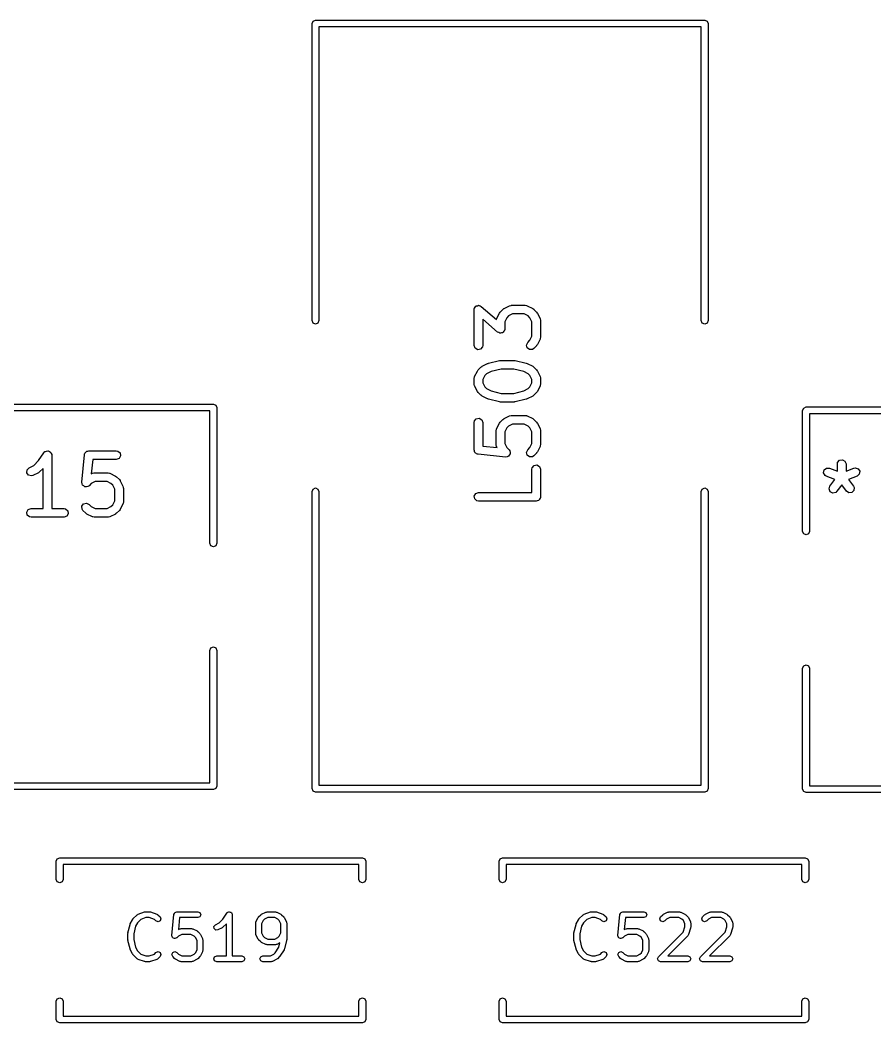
# Model space of a CAD drawing. Extents: x 101.6 to 192, y -111.7 to -65.4.
# Drawn here: x 139.83 to 154.63, y -83.09 to -65.74 of the extents above; entities that cross this region are included whole.
import ezdxf

# ---------------------------------------------------------------- set-up
doc = ezdxf.new("R2010")
doc.units = 0
doc.layers.add('BLACK', color=7, linetype='CONTINUOUS')

msp = doc.modelspace()

# ---------------------------------------------------------------- linework, layer by layer
at = {"layer": 'BLACK', "linetype": 'CONTINUOUS'}
for p, q in [((144.881, -65.7954), (144.898, -65.753)), ((144.898, -65.753), (144.941, -65.7354)), ((144.941, -65.7354), (151.681, -65.7354)), ((151.681, -65.7354), (151.723, -65.753)), ((151.723, -65.753), (151.741, -65.7954)), ((144.881, -70.9374), (144.881, -65.7954)), ((151.621, -65.8554), (145.001, -65.8554)), ((145.001, -65.8554), (145.001, -70.9374)), ((151.621, -70.9374), (151.621, -65.8554)), ((151.741, -65.7954), (151.741, -70.9374)), ((147.688, -70.7471), (147.69, -70.736)), ((147.688, -71.3662), (147.688, -70.7471)), ((147.689, -70.7326), (147.691, -70.7299)), ((147.69, -70.736), (147.689, -70.7326)), ((147.691, -70.7299), (147.692, -70.7215)), ((147.692, -70.7215), (147.705, -70.706)), ((147.705, -70.706), (147.716, -70.6887)), ((147.716, -70.6887), (147.722, -70.6868)), ((147.722, -70.6868), (147.725, -70.6822)), ((147.725, -70.6822), (147.745, -70.6787)), ((147.745, -70.6787), (147.765, -70.6722)), ((147.765, -70.6722), (147.77, -70.6743)), ((147.77, -70.6743), (147.776, -70.6733)), ((147.776, -70.6733), (147.794, -70.6834)), ((147.794, -70.6834), (147.812, -70.6907)), ((147.812, -70.6907), (148.072, -70.9182)), ((148.077, -70.9041), (148.124, -70.8088)), ((148.124, -70.8088), (148.138, -70.7908)), ((148.138, -70.7908), (148.139, -70.7893)), ((148.139, -70.7893), (148.186, -70.7417)), ((148.186, -70.7417), (148.204, -70.7289)), ((148.204, -70.7289), (148.206, -70.7277)), ((148.206, -70.7277), (148.301, -70.6801)), ((148.301, -70.6801), (148.326, -70.6726)), ((148.326, -70.6726), (148.33, -70.6737)), ((148.33, -70.6737), (148.334, -70.6721)), ((148.334, -70.6721), (148.572, -70.6721)), ((148.572, -70.6721), (148.598, -70.6767)), ((148.598, -70.6767), (148.602, -70.6795)), ((148.602, -70.6795), (148.606, -70.6801)), ((148.606, -70.6801), (148.701, -70.7277)), ((148.701, -70.7277), (148.719, -70.741)), ((148.719, -70.741), (148.721, -70.7417)), ((148.721, -70.7417), (148.768, -70.7893)), ((148.768, -70.7893), (148.781, -70.8077)), ((148.781, -70.8077), (148.782, -70.8088)), ((148.782, -70.8088), (148.83, -70.9041)), ((144.898, -70.9798), (144.881, -70.9374)), ((144.941, -70.9974), (144.898, -70.9798)), ((144.983, -70.9798), (144.941, -70.9974)), ((145.001, -70.9374), (144.983, -70.9798)), ((148.095, -71.1369), (147.838, -70.9124)), ((147.838, -70.9124), (147.838, -71.3662)), ((148.072, -70.9182), (148.073, -70.912)), ((148.073, -70.912), (148.076, -70.9085)), ((148.076, -70.9085), (148.077, -70.9041)), ((148.253, -70.8868), (148.219, -70.9553)), ((148.219, -70.9553), (148.219, -71.0805)), ((148.284, -70.8564), (148.253, -70.8868)), ((148.352, -70.8221), (148.284, -70.8564)), ((148.555, -70.8221), (148.352, -70.8221)), ((148.623, -70.8564), (148.555, -70.8221)), ((148.654, -70.8868), (148.623, -70.8564)), ((148.688, -70.9553), (148.654, -70.8868)), ((148.688, -71.2056), (148.688, -70.9553)), ((148.83, -70.9041), (148.837, -70.929)), ((148.837, -70.929), (148.836, -70.9334)), ((148.836, -70.9334), (148.838, -70.9376)), ((148.838, -70.9376), (148.838, -71.2233)), ((151.638, -70.9798), (151.621, -70.9374)), ((151.681, -70.9974), (151.638, -70.9798)), ((151.723, -70.9798), (151.681, -70.9974)), ((151.741, -70.9374), (151.723, -70.9798)), ((148.113, -71.1442), (148.095, -71.1369)), ((148.131, -71.1543), (148.113, -71.1442)), ((148.137, -71.1533), (148.131, -71.1543)), ((148.142, -71.1555), (148.137, -71.1533)), ((148.162, -71.1489), (148.142, -71.1555)), ((148.181, -71.1454), (148.162, -71.1489)), ((148.185, -71.1408), (148.181, -71.1454)), ((148.191, -71.1389), (148.185, -71.1408)), ((148.201, -71.1216), (148.191, -71.1389)), ((148.214, -71.1061), (148.201, -71.1216)), ((148.216, -71.0977), (148.214, -71.1061)), ((148.218, -71.095), (148.216, -71.0977)), ((148.219, -71.0805), (148.217, -71.0916)), ((148.217, -71.0916), (148.218, -71.095)), ((148.593, -71.3597), (148.615, -71.3132)), ((148.615, -71.3132), (148.654, -71.2741)), ((148.654, -71.2741), (148.688, -71.2056)), ((148.83, -71.2569), (148.782, -71.3521)), ((148.831, -71.2524), (148.83, -71.2569)), ((148.833, -71.249), (148.831, -71.2524)), ((148.838, -71.2233), (148.833, -71.249)), ((147.706, -71.4144), (147.688, -71.3662)), ((147.75, -71.4401), (147.706, -71.4144)), ((147.8, -71.4311), (147.75, -71.4401)), ((147.833, -71.3918), (147.8, -71.4311)), ((147.838, -71.3662), (147.833, -71.3918)), ((148.606, -71.4092), (148.593, -71.3597)), ((148.648, -71.4386), (148.606, -71.4092)), ((148.699, -71.4342), (148.648, -71.4386)), ((148.721, -71.4192), (148.699, -71.4342)), ((148.768, -71.3716), (148.721, -71.4192)), ((148.769, -71.3701), (148.768, -71.3716)), ((148.782, -71.3521), (148.769, -71.3701)), ((147.92, -71.6801), (147.932, -71.6764)), ((147.932, -71.6764), (147.935, -71.6744)), ((147.935, -71.6744), (148.126, -71.6268)), ((148.126, -71.6268), (148.141, -71.6257)), ((148.141, -71.6257), (148.144, -71.6245)), ((148.144, -71.6245), (148.382, -71.6245)), ((148.382, -71.6245), (148.397, -71.6271)), ((148.397, -71.6271), (148.4, -71.6268)), ((148.4, -71.6268), (148.591, -71.6744)), ((148.591, -71.6744), (148.603, -71.6797)), ((147.696, -71.9041), (147.744, -71.8088)), ((147.744, -71.8088), (147.757, -71.7908)), ((147.757, -71.7908), (147.758, -71.7893)), ((147.758, -71.7893), (147.805, -71.7417)), ((147.805, -71.7417), (147.824, -71.7289)), ((147.824, -71.7289), (147.825, -71.7277)), ((147.825, -71.7277), (147.92, -71.6801)), ((147.98, -71.8179), (147.903, -71.8564)), ((148.153, -71.7745), (147.98, -71.8179)), ((148.373, -71.7745), (148.153, -71.7745)), ((148.546, -71.8179), (148.373, -71.7745)), ((148.623, -71.8564), (148.546, -71.8179)), ((148.603, -71.6797), (148.606, -71.6801)), ((148.606, -71.6801), (148.701, -71.7277)), ((148.701, -71.7277), (148.719, -71.741)), ((148.719, -71.741), (148.721, -71.7417)), ((148.721, -71.7417), (148.768, -71.7893)), ((148.768, -71.7893), (148.781, -71.8077)), ((148.781, -71.8077), (148.782, -71.8088)), ((148.782, -71.8088), (148.83, -71.9041)), ((147.688, -71.9376), (147.692, -71.912)), ((147.688, -72.0329), (147.688, -71.9376)), ((147.692, -71.912), (147.695, -71.9085)), ((147.695, -71.9085), (147.696, -71.9041)), ((147.872, -71.8868), (147.838, -71.9553)), ((147.838, -71.9553), (147.838, -72.0152)), ((147.838, -72.0152), (147.872, -72.0837)), ((147.903, -71.8564), (147.872, -71.8868)), ((148.654, -71.8868), (148.623, -71.8564)), ((148.688, -71.9553), (148.654, -71.8868)), ((148.654, -72.0837), (148.688, -72.0152)), ((148.688, -72.0152), (148.688, -71.9553)), ((148.83, -71.9041), (148.837, -71.929)), ((148.837, -71.929), (148.836, -71.9334)), ((148.836, -71.9334), (148.838, -71.9376)), ((148.838, -71.9376), (148.838, -72.0329)), ((147.69, -72.0371), (147.688, -72.0329)), ((147.688, -72.0414), (147.69, -72.0371)), ((147.696, -72.0664), (147.688, -72.0414)), ((147.744, -72.1616), (147.696, -72.0664)), ((147.745, -72.1628), (147.744, -72.1616)), ((147.758, -72.1811), (147.745, -72.1628)), ((147.805, -72.2287), (147.758, -72.1811)), ((147.872, -72.0837), (147.903, -72.1141)), ((147.903, -72.1141), (147.98, -72.1526)), ((147.98, -72.1526), (148.153, -72.196)), ((148.153, -72.196), (148.373, -72.196)), ((148.373, -72.196), (148.546, -72.1526)), ((148.546, -72.1526), (148.623, -72.1141)), ((148.623, -72.1141), (148.654, -72.0837)), ((148.768, -72.1811), (148.721, -72.2287)), ((148.769, -72.1796), (148.768, -72.1811)), ((148.782, -72.1616), (148.769, -72.1796)), ((148.83, -72.0664), (148.782, -72.1616)), ((148.831, -72.0619), (148.83, -72.0664)), ((148.833, -72.0585), (148.831, -72.0619)), ((148.838, -72.0329), (148.833, -72.0585)), ((147.807, -72.2294), (147.805, -72.2287)), ((147.825, -72.2428), (147.807, -72.2294)), ((147.92, -72.2904), (147.825, -72.2428)), ((147.923, -72.2908), (147.92, -72.2904)), ((147.935, -72.2961), (147.923, -72.2908)), ((148.126, -72.3437), (147.935, -72.2961)), ((148.129, -72.3434), (148.126, -72.3437)), ((148.144, -72.346), (148.129, -72.3434)), ((148.382, -72.346), (148.144, -72.346)), ((148.385, -72.3448), (148.382, -72.346)), ((148.4, -72.3437), (148.385, -72.3448)), ((148.591, -72.2961), (148.4, -72.3437)), ((148.594, -72.2941), (148.591, -72.2961)), ((148.606, -72.2904), (148.594, -72.2941)), ((148.701, -72.2428), (148.606, -72.2904)), ((148.702, -72.2416), (148.701, -72.2428)), ((148.721, -72.2287), (148.702, -72.2416)), ((136.62, -72.3808), (143.174, -72.3808)), ((143.114, -72.5008), (136.68, -72.5008)), ((143.114, -74.7909), (143.114, -72.5008)), ((143.174, -72.3808), (143.216, -72.3984)), ((143.216, -72.3984), (143.234, -72.4408)), ((143.234, -72.4408), (143.234, -74.7909)), ((153.375, -72.4916), (153.393, -72.4492)), ((153.375, -74.5846), (153.375, -72.4916)), ((153.393, -72.4492), (153.435, -72.4316)), ((153.435, -72.4316), (159.988, -72.4316)), ((147.688, -72.6995), (147.692, -72.6739)), ((147.688, -73.1757), (147.688, -72.6995)), ((147.692, -72.6739), (147.725, -72.6346)), ((147.725, -72.6346), (147.776, -72.6257)), ((147.776, -72.6257), (147.82, -72.6513)), ((147.82, -72.6513), (147.838, -72.6995)), ((147.838, -72.6995), (147.838, -73.1078)), ((148.077, -72.8088), (148.124, -72.7136)), ((148.124, -72.7136), (148.138, -72.6956)), ((148.138, -72.6956), (148.139, -72.6941)), ((148.139, -72.6941), (148.186, -72.6465)), ((148.186, -72.6465), (148.204, -72.6336)), ((148.204, -72.6336), (148.206, -72.6324)), ((148.206, -72.6324), (148.301, -72.5848)), ((148.301, -72.5848), (148.326, -72.5774)), ((148.326, -72.5774), (148.33, -72.5784)), ((148.33, -72.5784), (148.334, -72.5769)), ((148.334, -72.5769), (148.572, -72.5769)), ((148.572, -72.5769), (148.598, -72.5814)), ((148.598, -72.5814), (148.602, -72.5843)), ((148.602, -72.5843), (148.606, -72.5848)), ((148.606, -72.5848), (148.701, -72.6324)), ((148.701, -72.6324), (148.719, -72.6458)), ((148.719, -72.6458), (148.721, -72.6465)), ((148.721, -72.6465), (148.768, -72.6941)), ((148.768, -72.6941), (148.781, -72.7125)), ((148.781, -72.7125), (148.782, -72.7136)), ((148.782, -72.7136), (148.83, -72.8088)), ((159.928, -72.5516), (153.495, -72.5516)), ((153.495, -72.5516), (153.495, -74.5846)), ((148.069, -72.8424), (148.073, -72.8167)), ((148.069, -73.0805), (148.069, -72.8424)), ((148.073, -72.8167), (148.076, -72.8133)), ((148.076, -72.8133), (148.077, -72.8088)), ((148.253, -72.7916), (148.219, -72.8601)), ((148.219, -72.8601), (148.219, -73.0628)), ((148.284, -72.7612), (148.253, -72.7916)), ((148.352, -72.7269), (148.284, -72.7612)), ((148.555, -72.7269), (148.352, -72.7269)), ((148.623, -72.7612), (148.555, -72.7269)), ((148.654, -72.7916), (148.623, -72.7612)), ((148.688, -72.8601), (148.654, -72.7916)), ((148.688, -73.0628), (148.688, -72.8601)), ((148.83, -72.8088), (148.837, -72.8338)), ((148.837, -72.8338), (148.836, -72.8382)), ((148.836, -72.8382), (148.838, -72.8424)), ((148.838, -72.8424), (148.838, -73.0805)), ((148.219, -73.0628), (148.253, -73.1313)), ((148.654, -73.1313), (148.688, -73.0628)), ((140.148, -73.3599), (140.239, -73.2232)), ((140.239, -73.2232), (140.257, -73.2043)), ((140.257, -73.2043), (140.261, -73.2031)), ((140.261, -73.2031), (140.264, -73.1998)), ((140.264, -73.1998), (140.286, -73.196)), ((140.286, -73.196), (140.306, -73.1899)), ((140.306, -73.1899), (140.31, -73.1917)), ((140.31, -73.1917), (140.315, -73.1909)), ((140.315, -73.1909), (140.334, -73.2018)), ((140.334, -73.2018), (140.353, -73.2105)), ((140.353, -73.2105), (140.355, -73.2144)), ((140.355, -73.2144), (140.359, -73.2166)), ((140.359, -73.2166), (140.367, -73.237)), ((140.367, -73.237), (140.376, -73.2565)), ((140.944, -73.2491), (140.948, -73.2322)), ((140.948, -73.2322), (140.96, -73.2211)), ((140.96, -73.2211), (140.968, -73.2073)), ((140.968, -73.2073), (140.978, -73.2037)), ((140.978, -73.2037), (140.985, -73.1964)), ((140.985, -73.1964), (141.001, -73.1952)), ((141.001, -73.1952), (141.016, -73.1898)), ((141.016, -73.1898), (141.492, -73.1898)), ((141.492, -73.1898), (141.518, -73.1943)), ((141.518, -73.1943), (141.557, -73.2273)), ((141.557, -73.2273), (141.566, -73.2778)), ((147.693, -73.1907), (147.688, -73.1757)), ((147.695, -73.2066), (147.693, -73.1907)), ((147.702, -73.2141), (147.695, -73.2066)), ((147.706, -73.2239), (147.702, -73.2141)), ((147.719, -73.2319), (147.706, -73.2239)), ((147.73, -73.2433), (147.719, -73.2319)), ((147.838, -73.1078), (148.086, -73.1327)), ((148.07, -73.0847), (148.069, -73.0805)), ((148.069, -73.0891), (148.07, -73.0847)), ((148.077, -73.114), (148.069, -73.0891)), ((148.086, -73.1327), (148.077, -73.114)), ((148.253, -73.1313), (148.292, -73.1703)), ((148.292, -73.1703), (148.307, -73.1916)), ((148.307, -73.1916), (148.307, -73.1921)), ((148.307, -73.1921), (148.308, -73.1925)), ((148.308, -73.1925), (148.309, -73.2176)), ((148.309, -73.2176), (148.312, -73.2427)), ((148.593, -73.2168), (148.615, -73.1703)), ((148.606, -73.2664), (148.593, -73.2168)), ((148.615, -73.1703), (148.654, -73.1313)), ((148.768, -73.2287), (148.721, -73.2764)), ((148.769, -73.2273), (148.768, -73.2287)), ((148.782, -73.2093), (148.769, -73.2273)), ((148.83, -73.114), (148.782, -73.2093)), ((148.831, -73.1096), (148.83, -73.114)), ((148.833, -73.1061), (148.831, -73.1096)), ((148.838, -73.0805), (148.833, -73.1061)), ((140.067, -73.4412), (140.148, -73.3599)), ((140.376, -73.2565), (140.375, -73.2607)), ((140.375, -73.2607), (140.377, -73.2648)), ((140.377, -73.2648), (140.377, -74.1898)), ((140.894, -73.7335), (140.941, -73.2573)), ((140.941, -73.2573), (140.942, -73.2535)), ((140.942, -73.2518), (140.944, -73.2491)), ((140.942, -73.2535), (140.942, -73.2518)), ((141.084, -73.3398), (141.059, -73.588)), ((141.492, -73.3398), (141.084, -73.3398)), ((141.54, -73.3222), (141.492, -73.3398)), ((141.566, -73.2778), (141.54, -73.3222)), ((147.747, -73.248), (147.73, -73.2433)), ((147.75, -73.2496), (147.747, -73.248)), ((147.752, -73.2493), (147.75, -73.2496)), ((147.756, -73.2503), (147.752, -73.2493)), ((148.232, -73.298), (147.756, -73.2503)), ((148.233, -73.298), (148.232, -73.2978)), ((148.232, -73.2978), (148.232, -73.298)), ((148.257, -73.2915), (148.233, -73.298)), ((148.281, -73.2853), (148.257, -73.2915)), ((148.282, -73.2849), (148.281, -73.2853)), ((148.297, -73.2641), (148.282, -73.2848)), ((148.282, -73.2848), (148.282, -73.2849)), ((148.311, -73.2436), (148.297, -73.2641)), ((148.312, -73.2427), (148.311, -73.2431)), ((148.311, -73.2431), (148.311, -73.2436)), ((148.648, -73.2958), (148.606, -73.2664)), ((148.699, -73.2913), (148.648, -73.2958)), ((148.721, -73.2764), (148.699, -73.2913)), ((153.976, -73.4172), (153.981, -73.3915)), ((153.981, -73.3915), (154.013, -73.3522)), ((154.013, -73.3522), (154.064, -73.3433)), ((154.064, -73.3433), (154.108, -73.369)), ((154.108, -73.369), (154.126, -73.4172)), ((139.944, -73.5719), (139.947, -73.5207)), ((139.975, -73.6131), (139.944, -73.5719)), ((139.947, -73.5207), (139.982, -73.4834)), ((139.982, -73.4834), (140.067, -73.4412)), ((140.145, -73.57), (140.049, -73.6176)), ((140.146, -73.5688), (140.145, -73.57)), ((140.164, -73.5559), (140.146, -73.5688)), ((140.227, -73.4935), (140.164, -73.5559)), ((140.227, -74.1898), (140.227, -73.4935)), ((141.059, -73.588), (141.078, -73.5787)), ((141.078, -73.5787), (141.103, -73.5712)), ((141.103, -73.5712), (141.107, -73.5723)), ((141.107, -73.5723), (141.111, -73.5707)), ((141.111, -73.5707), (141.349, -73.5707)), ((141.349, -73.5707), (141.375, -73.5753)), ((141.375, -73.5753), (141.378, -73.5781)), ((141.378, -73.5781), (141.383, -73.5787)), ((141.383, -73.5787), (141.478, -73.6263)), ((148.688, -73.509), (148.692, -73.4834)), ((148.688, -73.9102), (148.688, -73.509)), ((148.692, -73.4834), (148.725, -73.4441)), ((148.725, -73.4441), (148.776, -73.4352)), ((148.776, -73.4352), (148.82, -73.4608)), ((148.82, -73.4608), (148.838, -73.509)), ((148.838, -73.509), (148.838, -73.9852)), ((153.739, -73.5707), (153.749, -73.5205)), ((153.763, -73.6159), (153.739, -73.5707)), ((153.749, -73.5205), (153.789, -73.4888)), ((153.789, -73.4888), (153.841, -73.4904)), ((153.841, -73.4904), (153.976, -73.5445)), ((153.976, -73.5445), (153.976, -73.4172)), ((154.126, -73.4172), (154.126, -73.5445)), ((154.126, -73.5445), (154.261, -73.4904)), ((154.261, -73.4904), (154.287, -73.4851)), ((154.287, -73.4851), (154.335, -73.5011)), ((154.335, -73.5011), (154.363, -73.5447)), ((154.363, -73.5447), (154.355, -73.5955)), ((140.025, -73.625), (139.975, -73.6131)), ((140.049, -73.6176), (140.025, -73.625)), ((140.894, -73.734), (140.894, -73.7335)), ((140.894, -73.7344), (140.894, -73.734)), ((140.9, -73.7588), (140.894, -73.7344)), ((140.906, -73.7832), (140.9, -73.7588)), ((141.06, -73.755), (141.021, -73.794)), ((141.129, -73.7207), (141.06, -73.755)), ((141.332, -73.7207), (141.129, -73.7207)), ((141.4, -73.755), (141.332, -73.7207)), ((141.43, -73.7854), (141.4, -73.755)), ((141.478, -73.6263), (141.496, -73.6396)), ((141.496, -73.6396), (141.498, -73.6403)), ((141.498, -73.6403), (141.545, -73.6879)), ((141.545, -73.6879), (141.558, -73.7063)), ((141.558, -73.7063), (141.559, -73.7074)), ((141.559, -73.7074), (141.607, -73.8027)), ((153.785, -73.6297), (153.763, -73.6159)), ((153.932, -73.6886), (153.785, -73.6297)), ((153.848, -73.8008), (153.932, -73.6886)), ((154.317, -73.6297), (154.17, -73.6886)), ((154.17, -73.6886), (154.254, -73.8008)), ((154.355, -73.5955), (154.317, -73.6297)), ((140.907, -73.7835), (140.906, -73.7832)), ((140.907, -73.784), (140.907, -73.7835)), ((140.928, -73.7984), (140.907, -73.784)), ((140.948, -73.8132), (140.928, -73.7984)), ((140.949, -73.8131), (140.948, -73.8132)), ((140.974, -73.8112), (140.949, -73.8134)), ((140.949, -73.8134), (140.949, -73.8131)), ((140.999, -73.8093), (140.974, -73.8112)), ((141, -73.809), (140.999, -73.8093)), ((141.021, -73.794), (141, -73.8089)), ((141, -73.8089), (141, -73.809)), ((141.465, -73.8539), (141.43, -73.7854)), ((141.465, -74.0566), (141.465, -73.8539)), ((141.607, -73.8027), (141.614, -73.8276)), ((141.614, -73.8276), (141.613, -73.832)), ((141.613, -73.832), (141.615, -73.8362)), ((141.615, -73.8362), (141.615, -74.0743)), ((144.881, -73.8934), (144.898, -73.851)), ((144.881, -79.0354), (144.881, -73.8934)), ((144.898, -73.851), (144.941, -73.8334)), ((144.941, -73.8334), (144.983, -73.851)), ((144.983, -73.851), (145.001, -73.8934)), ((145.001, -73.8934), (145.001, -78.9754)), ((147.689, -73.9722), (147.715, -73.9278)), ((147.715, -73.9278), (147.763, -73.9102)), ((147.763, -73.9102), (148.688, -73.9102)), ((151.621, -73.8934), (151.638, -73.851)), ((151.621, -78.9754), (151.621, -73.8934)), ((151.638, -73.851), (151.681, -73.8334)), ((151.681, -73.8334), (151.723, -73.851)), ((151.723, -73.851), (151.741, -73.8934)), ((151.741, -73.8934), (151.741, -79.0354)), ((153.833, -73.8498), (153.848, -73.8008)), ((153.853, -73.897), (153.833, -73.8498)), ((153.899, -73.9202), (153.853, -73.897)), ((153.949, -73.9086), (153.899, -73.9202)), ((153.968, -73.8908), (153.949, -73.9086)), ((154.051, -73.7803), (153.968, -73.8908)), ((154.134, -73.8908), (154.051, -73.7803)), ((154.177, -73.9188), (154.134, -73.8908)), ((154.228, -73.9127), (154.177, -73.9188)), ((154.263, -73.8752), (154.228, -73.9127)), ((154.254, -73.8008), (154.266, -73.824)), ((154.266, -73.824), (154.263, -73.8752)), ((140.896, -74.1501), (140.925, -74.1081)), ((140.925, -74.1081), (140.975, -74.0948)), ((140.975, -74.0948), (141.021, -74.1165)), ((141.43, -74.1251), (141.465, -74.0566)), ((141.607, -74.1078), (141.559, -74.2031)), ((141.61, -74.1), (141.607, -74.1034)), ((141.607, -74.1034), (141.607, -74.1078)), ((141.615, -74.0743), (141.61, -74.1)), ((147.698, -74.0227), (147.689, -73.9722)), ((147.737, -74.0557), (147.698, -74.0227)), ((147.763, -74.0602), (147.737, -74.0557)), ((148.763, -74.0602), (147.763, -74.0602)), ((148.781, -74.0536), (148.763, -74.0602)), ((148.8, -74.0502), (148.781, -74.0536)), ((148.805, -74.045), (148.8, -74.0502)), ((148.811, -74.0427), (148.805, -74.045)), ((148.821, -74.0258), (148.811, -74.0427)), ((148.833, -74.0109), (148.821, -74.0258)), ((148.835, -74.0011), (148.833, -74.0109)), ((148.837, -73.9983), (148.835, -74.0011)), ((148.838, -73.9852), (148.836, -73.995)), ((148.836, -73.995), (148.837, -73.9983)), ((139.942, -74.2518), (139.968, -74.2073)), ((139.951, -74.3023), (139.942, -74.2518)), ((139.968, -74.2073), (140.016, -74.1898)), ((140.016, -74.1898), (140.227, -74.1898)), ((140.377, -74.1898), (140.587, -74.1898)), ((140.587, -74.1898), (140.613, -74.1943)), ((140.613, -74.1943), (140.652, -74.2273)), ((140.661, -74.2778), (140.636, -74.3222)), ((140.652, -74.2273), (140.661, -74.2778)), ((140.9, -74.2012), (140.896, -74.1501)), ((140.915, -74.2226), (140.9, -74.2012)), ((140.963, -74.2702), (140.915, -74.2226)), ((140.964, -74.2709), (140.963, -74.2702)), ((140.982, -74.2842), (140.964, -74.2709)), ((141.021, -74.1165), (141.06, -74.1555)), ((141.06, -74.1555), (141.129, -74.1898)), ((141.129, -74.1898), (141.332, -74.1898)), ((141.332, -74.1898), (141.4, -74.1555)), ((141.4, -74.1555), (141.43, -74.1251)), ((141.498, -74.2702), (141.479, -74.2831)), ((141.545, -74.2226), (141.498, -74.2702)), ((141.546, -74.2211), (141.545, -74.2226)), ((141.559, -74.2031), (141.546, -74.2211)), ((139.99, -74.3353), (139.951, -74.3023)), ((140.016, -74.3398), (139.99, -74.3353)), ((140.587, -74.3398), (140.016, -74.3398)), ((140.636, -74.3222), (140.587, -74.3398)), ((141.078, -74.3319), (140.982, -74.2842)), ((141.082, -74.3324), (141.078, -74.3319)), ((141.086, -74.3353), (141.082, -74.3324)), ((141.111, -74.3398), (141.086, -74.3353)), ((141.349, -74.3398), (141.111, -74.3398)), ((141.353, -74.3382), (141.349, -74.3398)), ((141.358, -74.3393), (141.353, -74.3382)), ((141.383, -74.3319), (141.358, -74.3393)), ((141.478, -74.2842), (141.383, -74.3319)), ((141.479, -74.2831), (141.478, -74.2842)), ((153.393, -74.627), (153.375, -74.5846)), ((153.435, -74.6446), (153.393, -74.627)), ((153.478, -74.627), (153.435, -74.6446)), ((153.495, -74.5846), (153.478, -74.627)), ((143.131, -74.8333), (143.114, -74.7909)), ((143.234, -74.7909), (143.216, -74.8333)), ((143.174, -74.8509), (143.131, -74.8333)), ((143.216, -74.8333), (143.174, -74.8509)), ((143.114, -76.6439), (143.131, -76.6015)), ((143.114, -78.934), (143.114, -76.6439)), ((143.131, -76.6015), (143.174, -76.5839)), ((143.174, -76.5839), (143.216, -76.6015)), ((143.216, -76.6015), (143.234, -76.6439)), ((143.234, -76.6439), (143.234, -78.994)), ((153.375, -76.9518), (153.393, -76.9094)), ((153.375, -79.0448), (153.375, -76.9518)), ((153.393, -76.9094), (153.435, -76.8918)), ((153.435, -76.8918), (153.478, -76.9094)), ((153.478, -76.9094), (153.495, -76.9518)), ((153.495, -76.9518), (153.495, -78.9848)), ((136.68, -78.934), (143.114, -78.934)), ((143.174, -79.054), (136.62, -79.054)), ((143.216, -79.0364), (143.174, -79.054)), ((143.234, -78.994), (143.216, -79.0364)), ((144.898, -79.0778), (144.881, -79.0354)), ((144.941, -79.0954), (144.898, -79.0778)), ((151.681, -79.0954), (144.941, -79.0954)), ((145.001, -78.9754), (151.621, -78.9754)), ((151.723, -79.0778), (151.681, -79.0954)), ((151.741, -79.0354), (151.723, -79.0778)), ((153.393, -79.0872), (153.375, -79.0448)), ((153.435, -79.1048), (153.393, -79.0872)), ((159.988, -79.1048), (153.435, -79.1048)), ((153.495, -78.9848), (159.928, -78.9848)), ((140.454, -80.2909), (140.471, -80.2485)), ((140.454, -80.6059), (140.454, -80.2909)), ((140.471, -80.2485), (140.514, -80.2309)), ((140.514, -80.2309), (145.754, -80.2309)), ((145.694, -80.3509), (140.574, -80.3509)), ((140.574, -80.3509), (140.574, -80.6059)), ((145.694, -80.6059), (145.694, -80.3509)), ((145.754, -80.2309), (145.796, -80.2485)), ((145.796, -80.2485), (145.814, -80.2909)), ((145.814, -80.2909), (145.814, -80.6059)), ((148.12, -80.291), (148.137, -80.2486)), ((148.12, -80.606), (148.12, -80.291)), ((148.137, -80.2486), (148.18, -80.231)), ((148.18, -80.231), (153.42, -80.231)), ((153.36, -80.351), (148.24, -80.351)), ((148.24, -80.351), (148.24, -80.606)), ((153.36, -80.606), (153.36, -80.351)), ((153.42, -80.231), (153.462, -80.2486)), ((153.462, -80.2486), (153.48, -80.291)), ((153.48, -80.291), (153.48, -80.606)), ((140.471, -80.6483), (140.454, -80.6059)), ((140.514, -80.6659), (140.471, -80.6483)), ((140.556, -80.6483), (140.514, -80.6659)), ((140.574, -80.6059), (140.556, -80.6483)), ((145.711, -80.6483), (145.694, -80.6059)), ((145.754, -80.6659), (145.711, -80.6483)), ((145.796, -80.6483), (145.754, -80.6659)), ((145.814, -80.6059), (145.796, -80.6483)), ((148.137, -80.6484), (148.12, -80.606)), ((148.18, -80.666), (148.137, -80.6484)), ((148.222, -80.6484), (148.18, -80.666)), ((148.24, -80.606), (148.222, -80.6484)), ((153.377, -80.6484), (153.36, -80.606)), ((153.42, -80.666), (153.377, -80.6484)), ((153.462, -80.6484), (153.42, -80.666)), ((153.48, -80.606), (153.462, -80.6484)), ((141.78, -81.2912), (141.852, -81.2187)), ((141.852, -81.2187), (141.863, -81.2142)), ((141.863, -81.2142), (141.872, -81.2064)), ((141.872, -81.2064), (141.981, -81.1701)), ((141.981, -81.1701), (141.989, -81.1707)), ((141.989, -81.1707), (141.997, -81.1675)), ((141.997, -81.1675), (142.07, -81.1675)), ((142.07, -81.1675), (142.077, -81.1707)), ((142.077, -81.1707), (142.086, -81.1701)), ((142.086, -81.1701), (142.194, -81.2064)), ((142.194, -81.2064), (142.203, -81.2142)), ((142.203, -81.2142), (142.214, -81.2187)), ((142.214, -81.2187), (142.251, -81.255)), ((142.454, -81.5761), (142.491, -81.2133)), ((142.491, -81.2133), (142.499, -81.1982)), ((142.499, -81.1982), (142.505, -81.1824)), ((142.505, -81.1824), (142.508, -81.1814)), ((142.508, -81.1814), (142.509, -81.179)), ((142.509, -81.179), (142.525, -81.1741)), ((142.525, -81.1741), (142.541, -81.1675)), ((142.541, -81.1675), (142.904, -81.1675)), ((142.904, -81.1675), (142.94, -81.1824)), ((142.94, -81.1824), (142.955, -81.2183)), ((142.955, -81.2183), (142.94, -81.2542)), ((143.336, -81.2948), (143.406, -81.1901)), ((143.406, -81.1901), (143.41, -81.1872)), ((143.41, -81.1872), (143.412, -81.1824)), ((143.412, -81.1824), (143.426, -81.1767)), ((143.426, -81.1767), (143.438, -81.1685)), ((143.438, -81.1685), (143.444, -81.1695)), ((143.444, -81.1695), (143.448, -81.1675)), ((143.448, -81.1675), (143.462, -81.1732)), ((143.462, -81.1732), (143.477, -81.176)), ((143.477, -81.176), (143.479, -81.1804)), ((143.479, -81.1804), (143.484, -81.1824)), ((143.484, -81.1824), (143.49, -81.1961)), ((143.49, -81.1961), (143.498, -81.2084)), ((143.498, -81.2084), (143.497, -81.2135)), ((143.497, -81.2135), (143.499, -81.2183)), ((143.499, -81.2183), (143.499, -81.9295)), ((143.957, -81.255), (143.993, -81.2187)), ((143.993, -81.2187), (144.001, -81.2155)), ((144.001, -81.2155), (144.006, -81.2092)), ((144.006, -81.2092), (144.079, -81.1729)), ((144.079, -81.1729), (144.091, -81.172)), ((144.091, -81.172), (144.102, -81.1675)), ((144.102, -81.1675), (144.247, -81.1675)), ((144.247, -81.1675), (144.258, -81.172)), ((144.258, -81.172), (144.269, -81.1729)), ((144.269, -81.1729), (144.342, -81.2092)), ((144.342, -81.2092), (144.347, -81.2155)), ((144.347, -81.2155), (144.355, -81.2187)), ((144.355, -81.2187), (144.391, -81.255)), ((149.501, -81.2912), (149.574, -81.2187)), ((149.574, -81.2187), (149.585, -81.2142)), ((149.585, -81.2142), (149.594, -81.2064)), ((149.594, -81.2064), (149.703, -81.1701)), ((149.703, -81.1701), (149.711, -81.1707)), ((149.711, -81.1707), (149.719, -81.1675)), ((149.719, -81.1675), (149.791, -81.1675)), ((149.791, -81.1675), (149.799, -81.1707)), ((149.799, -81.1707), (149.807, -81.1701)), ((149.807, -81.1701), (149.916, -81.2064)), ((149.916, -81.2064), (149.925, -81.2142)), ((149.925, -81.2142), (149.936, -81.2187)), ((149.936, -81.2187), (149.972, -81.255)), ((150.176, -81.5761), (150.212, -81.2133)), ((150.212, -81.2133), (150.22, -81.1982)), ((150.22, -81.1982), (150.227, -81.1824)), ((150.227, -81.1824), (150.229, -81.1814)), ((150.229, -81.1814), (150.231, -81.179)), ((150.231, -81.179), (150.247, -81.1741)), ((150.247, -81.1741), (150.263, -81.1675)), ((150.263, -81.1675), (150.626, -81.1675)), ((150.626, -81.1675), (150.662, -81.1824)), ((150.662, -81.1824), (150.677, -81.2183)), ((150.677, -81.2183), (150.662, -81.2542)), ((150.916, -81.255), (150.953, -81.2187)), ((150.953, -81.2187), (150.96, -81.2155)), ((150.96, -81.2155), (150.966, -81.2092)), ((150.966, -81.2092), (151.038, -81.1729)), ((151.038, -81.1729), (151.05, -81.172)), ((151.05, -81.172), (151.061, -81.1675)), ((151.061, -81.1675), (151.243, -81.1675)), ((151.243, -81.1675), (151.253, -81.172)), ((151.253, -81.172), (151.265, -81.1729)), ((151.265, -81.1729), (151.338, -81.2092)), ((151.338, -81.2092), (151.343, -81.2155)), ((151.343, -81.2155), (151.351, -81.2187)), ((151.351, -81.2187), (151.387, -81.255)), ((151.642, -81.255), (151.678, -81.2187)), ((151.678, -81.2187), (151.686, -81.2155)), ((151.686, -81.2155), (151.692, -81.2092)), ((151.692, -81.2092), (151.764, -81.1729)), ((151.764, -81.1729), (151.776, -81.172)), ((151.776, -81.172), (151.787, -81.1675)), ((151.787, -81.1675), (151.968, -81.1675)), ((151.968, -81.1675), (151.979, -81.172)), ((151.979, -81.172), (151.991, -81.1729)), ((151.991, -81.1729), (152.064, -81.2092)), ((152.064, -81.2092), (152.069, -81.2155)), ((152.069, -81.2155), (152.077, -81.2187)), ((152.077, -81.2187), (152.113, -81.255)), ((141.694, -81.5326), (141.73, -81.3874)), ((141.73, -81.3874), (141.733, -81.3828)), ((141.733, -81.3828), (141.734, -81.377)), ((141.734, -81.377), (141.77, -81.3045)), ((141.77, -81.3045), (141.776, -81.299)), ((141.776, -81.299), (141.78, -81.2912)), ((141.857, -81.3573), (141.827, -81.4175)), ((141.916, -81.299), (141.857, -81.3573)), ((142.005, -81.2691), (141.916, -81.299)), ((142.061, -81.2691), (142.005, -81.2691)), ((142.151, -81.299), (142.061, -81.2691)), ((142.179, -81.3268), (142.151, -81.299)), ((142.215, -81.3417), (142.179, -81.3268)), ((142.251, -81.3268), (142.215, -81.3417)), ((142.251, -81.255), (142.265, -81.2909)), ((142.265, -81.2909), (142.251, -81.3268)), ((142.587, -81.2691), (142.567, -81.4754)), ((142.904, -81.2691), (142.587, -81.2691)), ((142.94, -81.2542), (142.904, -81.2691)), ((143.182, -81.42), (143.208, -81.3906)), ((143.208, -81.3906), (143.273, -81.358)), ((143.273, -81.358), (143.336, -81.2948)), ((143.398, -81.3772), (143.339, -81.4357)), ((143.398, -81.9295), (143.398, -81.3772)), ((143.906, -81.3635), (143.91, -81.3525)), ((143.906, -81.5449), (143.906, -81.3635)), ((143.91, -81.3525), (143.911, -81.3407)), ((143.911, -81.3407), (143.947, -81.2682)), ((143.947, -81.2682), (143.954, -81.2627)), ((143.954, -81.2627), (143.957, -81.255)), ((144.034, -81.321), (144.007, -81.3754)), ((144.007, -81.3754), (144.007, -81.5329)), ((144.059, -81.2964), (144.034, -81.321)), ((144.114, -81.2691), (144.059, -81.2964)), ((144.235, -81.2691), (144.114, -81.2691)), ((144.289, -81.2963), (144.235, -81.2691)), ((144.314, -81.321), (144.289, -81.2963)), ((144.341, -81.3754), (144.314, -81.321)), ((144.341, -81.5329), (144.341, -81.3754)), ((144.391, -81.255), (144.395, -81.2627)), ((144.395, -81.2627), (144.401, -81.2682)), ((144.401, -81.2682), (144.437, -81.3407)), ((144.437, -81.3407), (144.438, -81.3525)), ((144.438, -81.3525), (144.443, -81.3635)), ((144.443, -81.3635), (144.443, -81.6537)), ((149.415, -81.5326), (149.452, -81.3874)), ((149.452, -81.3874), (149.455, -81.3828)), ((149.455, -81.377), (149.492, -81.3045)), ((149.455, -81.3828), (149.455, -81.377)), ((149.492, -81.3045), (149.498, -81.299)), ((149.498, -81.299), (149.501, -81.2912)), ((149.579, -81.3573), (149.549, -81.4175)), ((149.637, -81.299), (149.579, -81.3573)), ((149.727, -81.2691), (149.637, -81.299)), ((149.783, -81.2691), (149.727, -81.2691)), ((149.873, -81.299), (149.783, -81.2691)), ((149.9, -81.3268), (149.873, -81.299)), ((149.936, -81.3417), (149.9, -81.3268)), ((149.972, -81.3268), (149.936, -81.3417)), ((149.972, -81.255), (149.987, -81.2909)), ((149.987, -81.2909), (149.972, -81.3268)), ((150.309, -81.2691), (150.288, -81.4754)), ((150.626, -81.2691), (150.309, -81.2691)), ((150.662, -81.2542), (150.626, -81.2691)), ((150.901, -81.2909), (150.916, -81.255)), ((150.916, -81.3268), (150.901, -81.2909)), ((150.952, -81.3417), (150.916, -81.3268)), ((150.988, -81.3268), (150.952, -81.3417)), ((151.019, -81.2964), (150.988, -81.3268)), ((151.073, -81.2691), (151.019, -81.2964)), ((151.231, -81.2691), (151.073, -81.2691)), ((151.285, -81.2963), (151.231, -81.2691)), ((151.31, -81.321), (151.285, -81.2963)), ((151.337, -81.3754), (151.31, -81.321)), ((151.337, -81.4278), (151.337, -81.3754)), ((151.387, -81.255), (151.391, -81.2627)), ((151.391, -81.2627), (151.397, -81.2682)), ((151.397, -81.2682), (151.433, -81.3407)), ((151.433, -81.3407), (151.434, -81.3525)), ((151.434, -81.3525), (151.439, -81.3635)), ((151.439, -81.3635), (151.439, -81.436)), ((151.627, -81.2909), (151.642, -81.255)), ((151.642, -81.3268), (151.627, -81.2909)), ((151.678, -81.3417), (151.642, -81.3268)), ((151.714, -81.3268), (151.678, -81.3417)), ((151.744, -81.2963), (151.714, -81.3268)), ((151.799, -81.2691), (151.744, -81.2963)), ((151.956, -81.2691), (151.799, -81.2691)), ((152.011, -81.2963), (151.956, -81.2691)), ((152.035, -81.321), (152.011, -81.2963)), ((152.063, -81.3754), (152.035, -81.321)), ((152.063, -81.4278), (152.063, -81.3754)), ((152.113, -81.255), (152.116, -81.2627)), ((152.116, -81.2627), (152.123, -81.2682)), ((152.123, -81.2682), (152.159, -81.3407)), ((152.159, -81.3407), (152.16, -81.3525)), ((152.16, -81.3525), (152.164, -81.3635)), ((152.164, -81.3635), (152.164, -81.436)), ((141.692, -81.5449), (141.695, -81.5389)), ((141.692, -81.6537), (141.692, -81.5449)), ((141.695, -81.5389), (141.694, -81.5326)), ((141.827, -81.4175), (141.794, -81.5511)), ((141.794, -81.5511), (141.794, -81.6475)), ((142.567, -81.4754), (142.591, -81.4632)), ((142.626, -81.5594), (142.571, -81.5866)), ((142.591, -81.4632), (142.603, -81.4623)), ((142.603, -81.4623), (142.614, -81.4578)), ((142.614, -81.4578), (142.795, -81.4578)), ((142.783, -81.5594), (142.626, -81.5594)), ((142.838, -81.5866), (142.783, -81.5594)), ((142.795, -81.4578), (142.806, -81.4623)), ((142.806, -81.4623), (142.818, -81.4632)), ((142.818, -81.4632), (142.891, -81.4994)), ((142.891, -81.4994), (142.896, -81.5058)), ((142.896, -81.5058), (142.904, -81.509)), ((142.904, -81.509), (142.94, -81.5452)), ((142.94, -81.5452), (142.943, -81.553)), ((142.943, -81.553), (142.95, -81.5585)), ((142.95, -81.5585), (142.986, -81.631)), ((143.185, -81.4587), (143.182, -81.42)), ((143.215, -81.4842), (143.185, -81.4587)), ((143.253, -81.4815), (143.215, -81.4842)), ((143.326, -81.4452), (143.253, -81.4815)), ((143.331, -81.4389), (143.326, -81.4452)), ((143.339, -81.4357), (143.331, -81.4389)), ((143.91, -81.5558), (143.906, -81.5449)), ((143.911, -81.5676), (143.91, -81.5558)), ((143.947, -81.6402), (143.911, -81.5676)), ((144.007, -81.5329), (144.034, -81.5874)), ((144.314, -81.5874), (144.341, -81.5329)), ((149.414, -81.5449), (149.416, -81.5389)), ((149.414, -81.6537), (149.414, -81.5449)), ((149.416, -81.5389), (149.415, -81.5326)), ((149.549, -81.4175), (149.515, -81.5511)), ((149.515, -81.5511), (149.515, -81.6475)), ((150.288, -81.4754), (150.313, -81.4632)), ((150.347, -81.5594), (150.293, -81.5866)), ((150.313, -81.4632), (150.325, -81.4623)), ((150.325, -81.4623), (150.335, -81.4578)), ((150.335, -81.4578), (150.517, -81.4578)), ((150.505, -81.5594), (150.347, -81.5594)), ((150.559, -81.5866), (150.505, -81.5594)), ((150.517, -81.4578), (150.528, -81.4623)), ((150.528, -81.4623), (150.54, -81.4632)), ((150.54, -81.4632), (150.612, -81.4994)), ((150.612, -81.4994), (150.618, -81.5058)), ((150.618, -81.5058), (150.625, -81.509)), ((150.625, -81.509), (150.662, -81.5452)), ((150.662, -81.5452), (150.665, -81.553)), ((150.665, -81.553), (150.671, -81.5585)), ((150.671, -81.5585), (150.707, -81.631)), ((150.88, -81.9444), (151.307, -81.5174)), ((151.307, -81.5174), (151.337, -81.4278)), ((151.392, -81.5699), (151.387, -81.5808)), ((151.4, -81.5609), (151.392, -81.5699)), ((151.436, -81.4521), (151.4, -81.5609)), ((151.439, -81.436), (151.435, -81.4438)), ((151.435, -81.4438), (151.436, -81.4521)), ((151.606, -81.9444), (152.033, -81.5174)), ((152.033, -81.5174), (152.063, -81.4278)), ((152.118, -81.5699), (152.113, -81.5808)), ((152.125, -81.5609), (152.118, -81.5699)), ((152.162, -81.4521), (152.125, -81.5609)), ((152.164, -81.436), (152.161, -81.4438)), ((152.161, -81.4438), (152.162, -81.4521)), ((141.695, -81.6597), (141.692, -81.6537)), ((141.694, -81.6661), (141.695, -81.6597)), ((141.73, -81.8112), (141.694, -81.6661)), ((141.794, -81.6475), (141.827, -81.7812)), ((142.455, -81.5787), (142.454, -81.5761)), ((142.454, -81.5812), (142.455, -81.5787)), ((142.461, -81.597), (142.454, -81.5812)), ((142.466, -81.6133), (142.461, -81.597)), ((142.468, -81.6146), (142.466, -81.6133)), ((142.469, -81.6171), (142.468, -81.6146)), ((142.485, -81.6236), (142.469, -81.6171)), ((142.5, -81.6317), (142.485, -81.6236)), ((142.502, -81.6309), (142.5, -81.6317)), ((142.505, -81.632), (142.502, -81.6309)), ((142.521, -81.6254), (142.505, -81.632)), ((142.537, -81.6205), (142.521, -81.6254)), ((142.538, -81.6181), (142.537, -81.6205)), ((142.541, -81.6171), (142.538, -81.6181)), ((142.571, -81.5866), (142.541, -81.6171)), ((142.862, -81.6113), (142.838, -81.5866)), ((142.89, -81.6657), (142.862, -81.6113)), ((142.89, -81.8232), (142.89, -81.6657)), ((142.986, -81.631), (142.987, -81.6428)), ((142.987, -81.6428), (142.991, -81.6537)), ((142.991, -81.6537), (142.991, -81.8352)), ((143.954, -81.6457), (143.947, -81.6402)), ((143.957, -81.6534), (143.954, -81.6457)), ((143.993, -81.6897), (143.957, -81.6534)), ((144.001, -81.6929), (143.993, -81.6897)), ((144.006, -81.6992), (144.001, -81.6929)), ((144.079, -81.7355), (144.006, -81.6992)), ((144.034, -81.5874), (144.059, -81.612)), ((144.059, -81.612), (144.114, -81.6392)), ((144.091, -81.7363), (144.079, -81.7355)), ((144.102, -81.7408), (144.091, -81.7363)), ((144.247, -81.7408), (144.102, -81.7408)), ((144.114, -81.6392), (144.235, -81.6392)), ((144.235, -81.6392), (144.289, -81.612)), ((144.258, -81.7363), (144.247, -81.7408)), ((144.269, -81.7355), (144.258, -81.7363)), ((144.326, -81.7071), (144.269, -81.7355)), ((144.289, -81.612), (144.314, -81.5874)), ((144.308, -81.778), (144.326, -81.7071)), ((144.441, -81.6661), (144.405, -81.8112)), ((144.443, -81.6537), (144.44, -81.6597)), ((144.44, -81.6597), (144.441, -81.6661)), ((149.416, -81.6597), (149.414, -81.6537)), ((149.415, -81.6661), (149.416, -81.6597)), ((149.452, -81.8112), (149.415, -81.6661)), ((149.515, -81.6475), (149.549, -81.7812)), ((150.177, -81.5787), (150.176, -81.5761)), ((150.176, -81.5812), (150.177, -81.5787)), ((150.182, -81.597), (150.176, -81.5812)), ((150.187, -81.6133), (150.182, -81.597)), ((150.19, -81.6146), (150.187, -81.6133)), ((150.191, -81.6171), (150.19, -81.6146)), ((150.206, -81.6236), (150.191, -81.6171)), ((150.222, -81.6317), (150.206, -81.6236)), ((150.224, -81.6309), (150.222, -81.6317)), ((150.227, -81.632), (150.224, -81.6309)), ((150.242, -81.6254), (150.227, -81.632)), ((150.259, -81.6205), (150.242, -81.6254)), ((150.26, -81.6181), (150.259, -81.6205)), ((150.262, -81.6171), (150.26, -81.6181)), ((150.293, -81.5866), (150.262, -81.6171)), ((150.584, -81.6113), (150.559, -81.5866)), ((150.611, -81.6657), (150.584, -81.6113)), ((150.611, -81.8232), (150.611, -81.6657)), ((150.707, -81.631), (150.708, -81.6428)), ((150.708, -81.6428), (150.713, -81.6537)), ((150.713, -81.6537), (150.713, -81.8352)), ((151.387, -81.5808), (151.039, -81.9295)), ((152.113, -81.5808), (151.764, -81.9295)), ((141.733, -81.8158), (141.73, -81.8112)), ((141.734, -81.8216), (141.733, -81.8158)), ((141.77, -81.8942), (141.734, -81.8216)), ((141.776, -81.8997), (141.77, -81.8942)), ((141.78, -81.9074), (141.776, -81.8997)), ((141.852, -81.98), (141.78, -81.9074)), ((141.827, -81.7812), (141.857, -81.8414)), ((141.857, -81.8414), (141.916, -81.8996)), ((141.916, -81.8996), (142.005, -81.9295)), ((142.061, -81.9295), (142.151, -81.8996)), ((142.151, -81.8996), (142.179, -81.8718)), ((142.179, -81.8718), (142.215, -81.8569)), ((142.215, -81.8569), (142.251, -81.8718)), ((142.251, -81.8718), (142.265, -81.9077)), ((142.265, -81.9077), (142.251, -81.9437)), ((142.454, -81.9077), (142.469, -81.8718)), ((142.469, -81.9437), (142.454, -81.9077)), ((142.469, -81.8718), (142.505, -81.8569)), ((142.505, -81.8569), (142.541, -81.8718)), ((142.541, -81.8718), (142.571, -81.9023)), ((142.571, -81.9023), (142.626, -81.9295)), ((142.783, -81.9295), (142.838, -81.9023)), ((142.838, -81.9023), (142.862, -81.8777)), ((142.862, -81.8777), (142.89, -81.8232)), ((142.986, -81.8579), (142.95, -81.9305)), ((142.987, -81.8461), (142.986, -81.8579)), ((142.991, -81.8352), (142.987, -81.8461)), ((144.162, -81.9295), (144.217, -81.9023)), ((144.217, -81.9023), (144.243, -81.8754)), ((144.243, -81.8754), (144.308, -81.778)), ((144.398, -81.8271), (144.325, -81.9359)), ((144.4, -81.8183), (144.398, -81.8271)), ((144.405, -81.8112), (144.4, -81.8183)), ((149.455, -81.8158), (149.452, -81.8112)), ((149.455, -81.8216), (149.455, -81.8158)), ((149.492, -81.8942), (149.455, -81.8216)), ((149.498, -81.8997), (149.492, -81.8942)), ((149.501, -81.9074), (149.498, -81.8997)), ((149.574, -81.98), (149.501, -81.9074)), ((149.549, -81.7812), (149.579, -81.8414)), ((149.579, -81.8414), (149.637, -81.8996)), ((149.637, -81.8996), (149.727, -81.9295)), ((149.783, -81.9295), (149.873, -81.8996)), ((149.873, -81.8996), (149.9, -81.8718)), ((149.9, -81.8718), (149.936, -81.8569)), ((149.936, -81.8569), (149.972, -81.8718)), ((149.972, -81.8718), (149.987, -81.9077)), ((149.987, -81.9077), (149.972, -81.9437)), ((150.176, -81.9077), (150.191, -81.8718)), ((150.191, -81.9437), (150.176, -81.9077)), ((150.191, -81.8718), (150.227, -81.8569)), ((150.227, -81.8569), (150.262, -81.8718)), ((150.262, -81.8718), (150.293, -81.9023)), ((150.293, -81.9023), (150.347, -81.9295)), ((150.505, -81.9295), (150.559, -81.9023)), ((150.559, -81.9023), (150.584, -81.8777)), ((150.584, -81.8777), (150.611, -81.8232)), ((150.707, -81.8579), (150.671, -81.9305)), ((150.708, -81.8461), (150.707, -81.8579)), ((150.713, -81.8352), (150.708, -81.8461)), ((141.863, -81.9845), (141.852, -81.98)), ((141.872, -81.9922), (141.863, -81.9845)), ((141.981, -82.0285), (141.872, -81.9922)), ((141.989, -82.0279), (141.981, -82.0285)), ((141.997, -82.0311), (141.989, -82.0279)), ((142.07, -82.0311), (141.997, -82.0311)), ((142.005, -81.9295), (142.061, -81.9295)), ((142.077, -82.0279), (142.07, -82.0311)), ((142.086, -82.0285), (142.077, -82.0279)), ((142.194, -81.9922), (142.086, -82.0285)), ((142.203, -81.9845), (142.194, -81.9922)), ((142.214, -81.9799), (142.203, -81.9845)), ((142.251, -81.9437), (142.214, -81.9799)), ((142.505, -81.9799), (142.469, -81.9437)), ((142.513, -81.9831), (142.505, -81.9799)), ((142.519, -81.9895), (142.513, -81.9831)), ((142.591, -82.0258), (142.519, -81.9895)), ((142.603, -82.0266), (142.591, -82.0258)), ((142.614, -82.0311), (142.603, -82.0266)), ((142.795, -82.0311), (142.614, -82.0311)), ((142.626, -81.9295), (142.783, -81.9295)), ((142.806, -82.0266), (142.795, -82.0311)), ((142.818, -82.0258), (142.806, -82.0266)), ((142.891, -81.9895), (142.818, -82.0258)), ((142.896, -81.9831), (142.891, -81.9895)), ((142.904, -81.9799), (142.896, -81.9831)), ((142.94, -81.9437), (142.904, -81.9799)), ((142.943, -81.9359), (142.94, -81.9437)), ((142.95, -81.9305), (142.943, -81.9359)), ((143.18, -81.9803), (143.195, -81.9444)), ((143.195, -82.0162), (143.18, -81.9803)), ((143.195, -81.9444), (143.231, -81.9295)), ((143.231, -82.0311), (143.195, -82.0162)), ((143.231, -81.9295), (143.398, -81.9295)), ((143.666, -82.0311), (143.231, -82.0311)), ((143.499, -81.9295), (143.666, -81.9295)), ((143.666, -81.9295), (143.702, -81.9444)), ((143.702, -82.0162), (143.666, -82.0311)), ((143.702, -81.9444), (143.717, -81.9803)), ((143.717, -81.9803), (143.702, -82.0162)), ((143.978, -81.9803), (143.993, -81.9444)), ((143.993, -82.0162), (143.978, -81.9803)), ((143.993, -81.9444), (144.029, -81.9295)), ((144.029, -82.0311), (143.993, -82.0162)), ((144.029, -81.9295), (144.162, -81.9295)), ((144.174, -82.0311), (144.029, -82.0311)), ((144.185, -82.0266), (144.174, -82.0311)), ((144.197, -82.0258), (144.185, -82.0266)), ((144.269, -81.9895), (144.197, -82.0258)), ((144.275, -81.9831), (144.269, -81.9895)), ((144.283, -81.9799), (144.275, -81.9831)), ((144.319, -81.9437), (144.283, -81.9799)), ((144.321, -81.9388), (144.319, -81.9437)), ((144.325, -81.9359), (144.321, -81.9388)), ((149.585, -81.9845), (149.574, -81.98)), ((149.594, -81.9922), (149.585, -81.9845)), ((149.703, -82.0285), (149.594, -81.9922)), ((149.711, -82.0279), (149.703, -82.0285)), ((149.719, -82.0311), (149.711, -82.0279)), ((149.791, -82.0311), (149.719, -82.0311)), ((149.727, -81.9295), (149.783, -81.9295)), ((149.799, -82.0279), (149.791, -82.0311)), ((149.807, -82.0285), (149.799, -82.0279)), ((149.916, -81.9922), (149.807, -82.0285)), ((149.925, -81.9845), (149.916, -81.9922)), ((149.936, -81.9799), (149.925, -81.9845)), ((149.972, -81.9437), (149.936, -81.9799)), ((150.227, -81.9799), (150.191, -81.9437)), ((150.235, -81.9831), (150.227, -81.9799)), ((150.24, -81.9895), (150.235, -81.9831)), ((150.313, -82.0258), (150.24, -81.9895)), ((150.325, -82.0266), (150.313, -82.0258)), ((150.335, -82.0311), (150.325, -82.0266)), ((150.517, -82.0311), (150.335, -82.0311)), ((150.347, -81.9295), (150.505, -81.9295)), ((150.528, -82.0266), (150.517, -82.0311)), ((150.54, -82.0258), (150.528, -82.0266)), ((150.612, -81.9895), (150.54, -82.0258)), ((150.618, -81.9831), (150.612, -81.9895)), ((150.625, -81.9799), (150.618, -81.9831)), ((150.662, -81.9437), (150.625, -81.9799)), ((150.665, -81.9359), (150.662, -81.9437)), ((150.671, -81.9305), (150.665, -81.9359)), ((150.865, -81.9803), (150.88, -81.9444)), ((150.88, -82.0162), (150.865, -81.9803)), ((150.916, -82.0311), (150.88, -82.0162)), ((151.388, -82.0311), (150.916, -82.0311)), ((151.039, -81.9295), (151.388, -81.9295)), ((151.388, -81.9295), (151.424, -81.9444)), ((151.424, -82.0162), (151.388, -82.0311)), ((151.424, -81.9444), (151.439, -81.9803)), ((151.439, -81.9803), (151.424, -82.0162)), ((151.591, -81.9803), (151.606, -81.9444)), ((151.606, -82.0162), (151.591, -81.9803)), ((151.642, -82.0311), (151.606, -82.0162)), ((152.113, -82.0311), (151.642, -82.0311)), ((151.764, -81.9295), (152.113, -81.9295)), ((152.113, -81.9295), (152.149, -81.9444)), ((152.149, -82.0162), (152.113, -82.0311)), ((152.149, -81.9444), (152.164, -81.9803)), ((152.164, -81.9803), (152.149, -82.0162)), ((140.454, -82.7159), (140.471, -82.6735)), ((140.454, -83.0309), (140.454, -82.7159)), ((140.471, -82.6735), (140.514, -82.6559)), ((140.514, -82.6559), (140.556, -82.6735)), ((140.556, -82.6735), (140.574, -82.7159)), ((140.574, -82.7159), (140.574, -82.9709)), ((145.694, -82.7159), (145.711, -82.6735)), ((145.694, -82.9709), (145.694, -82.7159)), ((145.711, -82.6735), (145.754, -82.6559)), ((145.754, -82.6559), (145.796, -82.6735)), ((145.796, -82.6735), (145.814, -82.7159)), ((145.814, -82.7159), (145.814, -83.0309)), ((148.12, -82.716), (148.137, -82.6736)), ((148.12, -83.031), (148.12, -82.716)), ((148.137, -82.6736), (148.18, -82.656)), ((148.18, -82.656), (148.222, -82.6736)), ((148.222, -82.6736), (148.24, -82.716)), ((148.24, -82.716), (148.24, -82.971)), ((153.36, -82.716), (153.377, -82.6736)), ((153.36, -82.971), (153.36, -82.716)), ((153.377, -82.6736), (153.42, -82.656)), ((153.42, -82.656), (153.462, -82.6736)), ((153.462, -82.6736), (153.48, -82.716)), ((153.48, -82.716), (153.48, -83.031)), ((140.471, -83.0733), (140.454, -83.0309)), ((140.514, -83.0909), (140.471, -83.0733)), ((145.754, -83.0909), (140.514, -83.0909)), ((140.574, -82.9709), (145.694, -82.9709)), ((145.796, -83.0733), (145.754, -83.0909)), ((145.814, -83.0309), (145.796, -83.0733)), ((148.137, -83.0734), (148.12, -83.031)), ((148.18, -83.091), (148.137, -83.0734)), ((153.42, -83.091), (148.18, -83.091)), ((148.24, -82.971), (153.36, -82.971)), ((153.462, -83.0734), (153.42, -83.091)), ((153.48, -83.031), (153.462, -83.0734))]:
    msp.add_line(p, q, dxfattribs=at)

doc.saveas('drawing.dxf')
